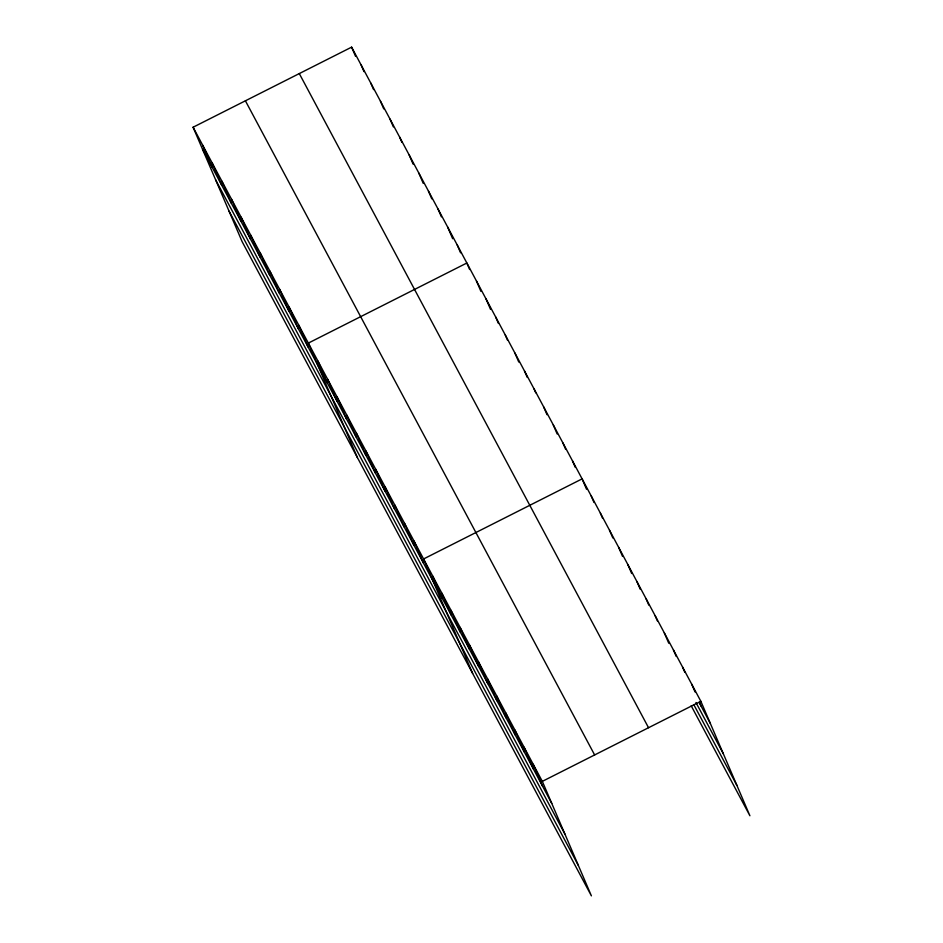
<?xml version="1.0" encoding="UTF-8"?>
<svg xmlns="http://www.w3.org/2000/svg" width="943" height="943" viewBox="0 0 943 943"><rect width="100%" height="100%" fill="white"/><g stroke="black" fill="none" stroke-linecap="round" stroke-linejoin="round"><path stroke-width="1.41" d="M193.091 127.234L542.319 781.37L591.391 895.85L242.151 241.703L193.091 127.234L351.609 47.15L700.849 701.297L749.909 815.766L691.195 705.788M542.319 781.37L700.849 701.297M699.199 702.547L710.291 723.328M695.958 702.511L723.364 753.834M693.777 704.61L736.837 785.26M299.296 73.578L648.536 727.713M245.404 100.807L594.632 754.942M202.533 149.265L551.761 803.412M215.605 179.771L564.833 833.918M229.078 211.197L578.307 865.344M691.714 684.182L695.05 691.962M699.494 702.323L701.156 706.213M682.579 667.078L684.795 672.265M673.443 649.963L676.225 656.446M664.308 632.859L668.752 643.232M655.173 615.755L657.401 620.93M646.038 598.64L648.819 605.123M636.914 581.536L640.238 589.304M627.779 564.421L631.669 573.497M618.643 547.317L622.533 556.394M609.508 530.214L612.844 537.981M600.373 513.098L602.601 518.285M591.237 495.994L594.019 502.478M586.546 489.252L582.102 478.879L423.584 558.963L472.643 673.443M572.507 460.891L575.277 467.374M562.9 442.904L565.682 449.387M553.293 424.916L557.183 433.992M543.687 406.928L547.023 414.708M534.092 388.94L535.754 392.83M524.485 370.953L527.267 377.436M514.878 352.965L518.768 362.029M505.271 334.977L507.499 340.152M495.676 316.978L498.446 323.461M486.069 298.99L490.513 309.363M476.463 281.002L480.906 291.375M469.638 269.498L466.856 263.014L308.337 343.099L357.397 457.579M457.261 245.027L460.585 252.807M447.654 227.039L452.652 238.709M438.047 209.051L441.383 216.831M428.44 191.064L431.776 198.843M418.845 173.076L423.289 183.437M409.238 155.088L413.128 164.153M399.632 137.089L401.859 142.275M390.025 119.101L393.361 126.881M380.43 101.113L383.754 108.893M370.823 83.125L373.605 89.609M361.216 65.138L363.998 71.621M351.609 47.15L355.499 56.226M533.184 764.266L542.626 786.297M524.049 747.162L533.502 769.193M514.925 730.047L524.367 752.078M505.79 712.943L515.232 734.974M496.655 695.828L506.096 717.871M487.519 678.724L496.961 700.755M478.384 661.621L487.826 683.651M469.249 644.505L478.69 666.536M460.113 627.401L469.555 649.432M450.978 610.286L460.432 632.329M441.854 593.182L451.296 615.213M432.719 576.079L442.161 598.11M413.977 540.976L423.419 563.006M404.37 522.988L413.824 545.019M394.775 505L404.217 527.031M385.168 487.012L394.61 509.043M375.562 469.025L385.003 491.055M365.955 451.037L375.408 473.068M356.36 433.049L365.801 455.08M346.753 415.05L356.195 437.092M337.146 397.062L346.588 419.105M327.539 379.074L336.993 401.105M317.944 361.086L327.386 383.117M298.731 325.111L308.172 347.142M289.124 307.123L298.577 329.154M279.529 289.136L288.971 311.166M269.922 271.148L279.364 293.179M260.315 253.16L269.757 275.191M250.708 235.161L260.162 257.203M241.113 217.173L250.555 239.216M231.506 199.185L240.948 221.216M221.9 181.197L231.341 203.228M212.293 163.21L221.746 185.241M202.698 145.222L212.14 167.253"/></g></svg>
